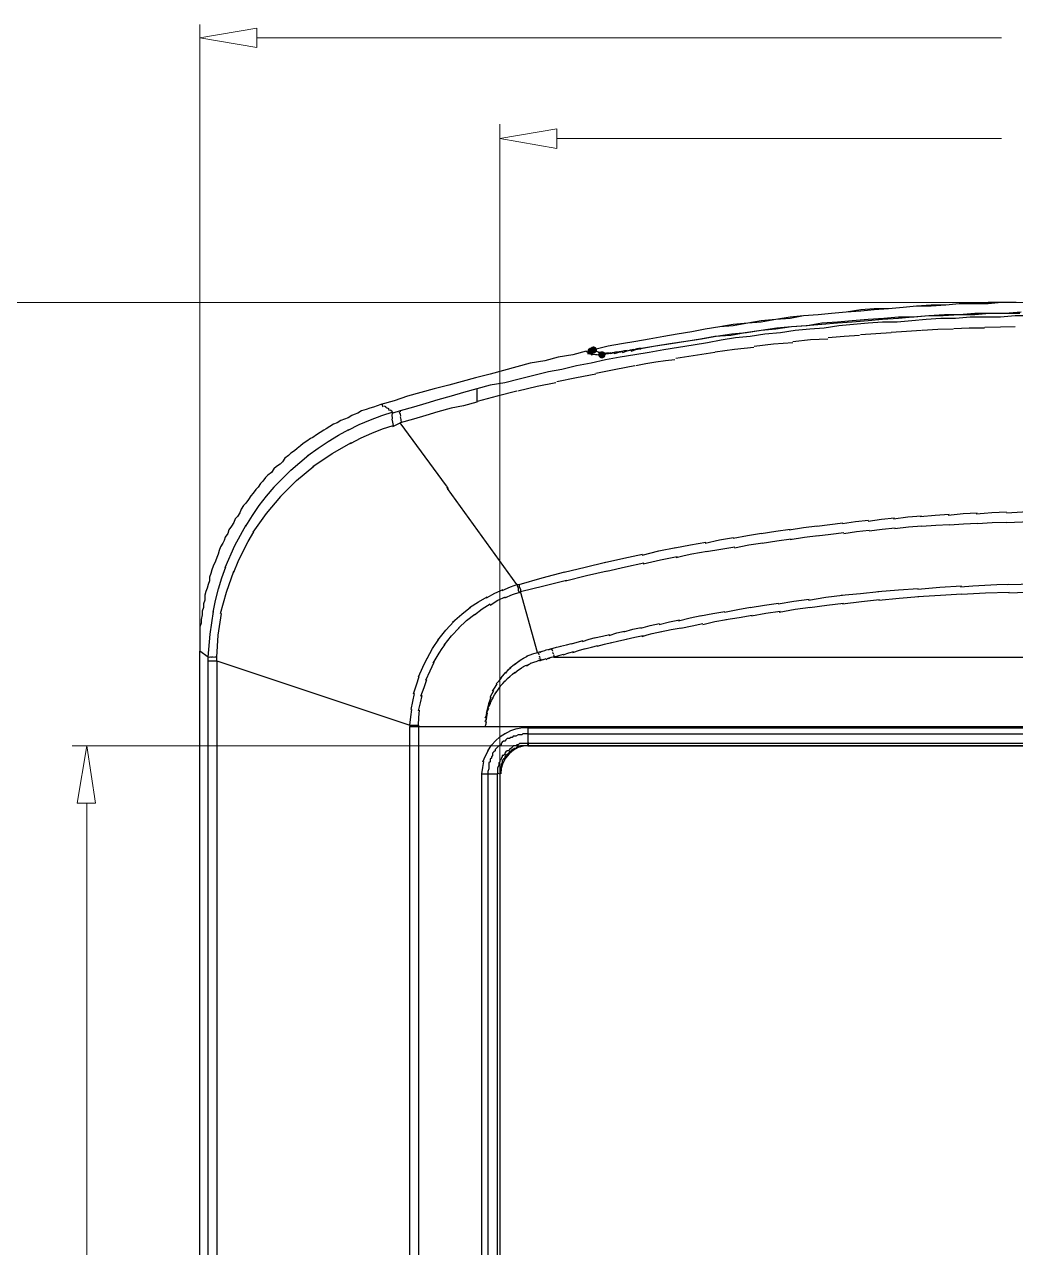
# Model space of a CAD drawing. Header units: millimetres. Extents: x 9 to 367, y 9 to 251.
# Drawn here: x 46.38 to 80.92, y 201.72 to 244.35 of the extents above; entities that cross this region are included whole.
import ezdxf

# ---------------------------------------------------------------- set-up
doc = ezdxf.new("R2010")
doc.units = ezdxf.units.MM
doc.layers.add('图层 1', color=7, linetype='Continuous')

msp = doc.modelspace()

# ---------------------------------------------------------------- hatches: boundary and pattern name
at = {"layer": '图层 1'}
h = msp.add_hatch(color=7, dxfattribs=at)
edge = h.paths.add_edge_path()
edge.add_arc((66.124631, 232.960298), 0.12506, 0, 360)
h = msp.add_hatch(color=7, dxfattribs=at)
edge = h.paths.add_edge_path()
edge.add_arc((66.124631, 232.960298), 0.12506, 0, 360)
h = msp.add_hatch(color=7, dxfattribs=at)
edge = h.paths.add_edge_path()
edge.add_arc((66.209404, 233.002667), 0.12506, 0, 360)
h = msp.add_hatch(color=7, dxfattribs=at)
edge = h.paths.add_edge_path()
edge.add_arc((66.505667, 232.833333), 0.12506, 0, 360)

# ---------------------------------------------------------------- linework, layer by layer
at = {"layer": '图层 1', "color": 3, "lineweight": 5}
for points in [[(52.493263, 222.546263), (52.493263, 244.347929)], [(52.493263, 243.882263), (54.482929, 244.220929)], [(54.482965, 243.543631), (52.493298, 243.882298)], [(54.482965, 243.543631), (54.482965, 244.220965)], [(54.482965, 243.882263), (80.433298, 243.882263)], [(62.949631, 218.186), (62.949631, 240.876667)], [(62.949631, 240.368631), (64.939298, 240.707298)], [(64.939369, 240.029965), (64.939369, 240.707298)], [(64.939369, 240.029965), (62.949702, 240.368631)], [(64.939369, 240.368631), (80.433369, 240.368631)], [(82.423035, 234.653737), (44.534702, 234.653737)], [(63.965596, 219.201965), (48.048263, 219.201965)], [(48.217737, 217.212227), (48.556404, 219.201894)], [(48.556369, 219.201965), (48.852702, 217.212298)], [(48.217737, 217.212227), (48.852737, 217.212227)], [(48.556369, 217.212227), (48.556369, 171.746227)]]:
    msp.add_lwpolyline(points, dxfattribs=at)
at = {"layer": '图层 1', "color": 7, "lineweight": 25}
for points in [[(80.941369, 234.653667), (80.433369, 234.653667), (79.967702, 234.611333), (79.459702, 234.611333), (78.951702, 234.611333), (78.486035, 234.569), (77.978035, 234.526667), (77.470035, 234.526667), (77.004369, 234.484333), (76.496369, 234.442), (75.988369, 234.399667), (75.522702, 234.357333), (75.014702, 234.315), (74.506702, 234.272667), (74.041035, 234.230333), (73.533035, 234.188), (73.067369, 234.103333), (72.559369, 234.061), (72.051369, 233.976333), (71.585702, 233.934), (71.077702, 233.849333), (70.612035, 233.807), (70.104035, 233.722333), (69.638369, 233.637667), (69.130369, 233.553), (68.664702, 233.468333), (68.156702, 233.383667), (67.691035, 233.299), (67.183035, 233.214333), (66.717369, 233.129667), (66.209369, 233.002667)], [(80.941369, 234.653667), (80.433369, 234.653667), (79.967702, 234.653667), (79.459702, 234.611333), (78.951702, 234.611333), (78.486035, 234.569), (77.978035, 234.569), (77.470035, 234.526667), (77.004369, 234.484333), (76.496369, 234.442), (75.988369, 234.442), (75.522702, 234.399667), (75.014702, 234.315), (74.506702, 234.272667), (74.041035, 234.230333), (73.533035, 234.188), (73.067369, 234.145667), (72.559369, 234.061), (72.051369, 234.018667), (71.585702, 233.934), (71.077702, 233.891667), (70.612035, 233.807), (70.104035, 233.722333), (69.638369, 233.637667), (69.130369, 233.553), (68.664702, 233.468333), (68.156702, 233.383667), (67.691035, 233.299), (67.183035, 233.214333), (66.717369, 233.129667), (66.209369, 233.002667)], [(81.407, 234.187929), (80.899, 234.187929), (80.391, 234.145596), (79.840667, 234.145596), (79.332667, 234.145596), (78.824667, 234.103263), (78.316667, 234.103263), (77.808667, 234.060929), (77.300667, 234.018596), (76.792667, 233.976263), (76.284667, 233.976263), (75.776667, 233.933929), (75.268667, 233.891596), (74.760667, 233.849263), (74.252667, 233.764596), (73.744667, 233.722263), (73.236667, 233.679929), (72.728667, 233.595263), (72.178333, 233.552929), (71.670333, 233.468263), (71.162333, 233.425929), (70.654333, 233.341263), (70.188667, 233.256596), (69.680667, 233.171929), (69.172667, 233.087263), (68.664667, 233.002596), (68.156667, 232.917929), (67.648667, 232.833263), (67.140667, 232.748596), (66.632667, 232.663929), (66.124667, 232.536929), (65.616667, 232.452263), (65.108667, 232.325263), (64.643, 232.240596), (64.135, 232.113596), (63.627, 231.986596), (63.119, 231.859596), (62.611, 231.774929), (62.145333, 231.647929)], [(81.068333, 234.272702), (80.560333, 234.272702), (80.01, 234.272702), (79.502, 234.230369), (78.951667, 234.230369), (78.401333, 234.188035), (77.893333, 234.188035), (77.343, 234.145702), (76.835, 234.103369), (76.284667, 234.061035), (75.776667, 234.018702), (75.226333, 233.976369), (74.718333, 233.934035), (74.168, 233.891702), (73.617667, 233.849369), (73.109667, 233.807035), (72.559333, 233.722369), (72.051333, 233.680035), (71.501, 233.595369), (70.993, 233.510702), (70.442667, 233.468369), (69.934667, 233.383702), (69.426667, 233.299035), (68.876333, 233.214369), (68.368333, 233.129702), (67.818, 233.045035)], [(81.110631, 234.315035), (80.560298, 234.272702), (80.009965, 234.272702), (79.501965, 234.272702), (78.951631, 234.230369), (78.443631, 234.230369), (77.893298, 234.188035), (77.385298, 234.145702), (76.834965, 234.145702), (76.326965, 234.103369), (75.776631, 234.061035), (75.226298, 234.018702), (74.718298, 233.976369), (74.167965, 233.934035), (73.659965, 233.849369), (73.109631, 233.807035), (72.601631, 233.764702), (72.051298, 233.680035), (71.543298, 233.595369), (71.035298, 233.553035), (70.484965, 233.468369), (69.976965, 233.383702), (69.426631, 233.299035), (68.918631, 233.214369), (68.368298, 233.129702), (67.860298, 233.045035)], [(77.639369, 233.679965), (77.121006, 233.651213), (76.582799, 233.613995)], [(78.740071, 233.722333), (78.211213, 233.714396), (77.666215, 233.68635)], [(79.840596, 233.764702), (79.305829, 233.76479), (78.761802, 233.744241)], [(80.898929, 233.806929), (80.390003, 233.801946), (79.853296, 233.787174)], [(73.151965, 233.256737), (72.482966, 233.20188), (71.812115, 233.118448)], [(74.379596, 233.383702), (73.772642, 233.352613), (73.155104, 233.287394)], [(75.480333, 233.510631), (74.950461, 233.475265), (74.394131, 233.422437)], [(76.581035, 233.595404), (76.049179, 233.570621), (75.515999, 233.528376)], [(65.955333, 232.960298), (65.489667, 232.833298), (64.981667, 232.748631), (64.516, 232.621631), (64.008, 232.536965), (63.542333, 232.409965), (63.076667, 232.282965), (62.611, 232.155965), (62.103, 232.028965), (61.637333, 231.901965), (61.171667, 231.774965), (60.663667, 231.647965), (60.198, 231.520965), (59.732333, 231.393965), (59.266667, 231.224631), (58.801, 231.097631)], [(65.955333, 232.960298), (66.028006, 232.916906)], [(65.997702, 232.875702), (66.082325, 232.885095), (66.146574, 232.873585)], [(66.082263, 232.917894), (66.082263, 232.875561)], [(66.082263, 232.917894), (66.082263, 232.875561)], [(66.124631, 232.960298), (66.124631, 232.917965), (66.082298, 232.917965)], [(66.124631, 232.960298), (66.082298, 232.917965)], [(66.209404, 233.002667), (66.167071, 233.002667), (66.124737, 232.960333), (66.082404, 232.960333), (66.082404, 232.918), (66.082404, 232.875667)], [(66.124631, 232.833333), (66.235139, 232.85106), (66.330301, 232.843917)], [(66.209404, 233.002667), (66.197409, 233.016381), (66.16319, 232.997022)], [(66.209404, 233.002667), (66.198203, 233.013338), (66.164248, 232.993847)], [(66.209404, 233.002667), (66.261439, 232.995126), (66.297598, 232.974092)], [(66.293965, 232.960298), (66.41532, 232.931018)], [(66.293965, 232.833333), (66.367916, 232.840874), (66.414615, 232.843917)], [(66.378737, 232.917894), (66.501327, 232.911676), (66.597459, 232.900961)], [(66.378737, 232.833333), (66.479323, 232.847753), (66.552657, 232.855558)], [(66.590263, 232.875702), (66.554412, 232.883551), (66.517238, 232.863355)], [(66.548035, 232.833333), (66.645534, 232.863893), (66.739594, 232.878842)], [(66.590263, 232.875702), (66.631758, 232.896604), (66.651293, 232.900044)], [(66.590263, 232.875702), (66.607681, 232.896825), (66.619543, 232.899691)], [(66.632631, 232.875702), (66.670687, 232.897971), (66.69472, 232.902513)], [(66.675, 232.875702), (66.721567, 232.90119), (66.753317, 232.907099)], [(66.717369, 232.875702), (66.786778, 232.907099), (66.829199, 232.915213)], [(66.717369, 232.875702), (66.851953, 232.894355), (66.969605, 232.911685)], [(66.801965, 232.875702), (66.874725, 232.916139), (66.926848, 232.927207)], [(66.886702, 232.917894), (66.983231, 232.934254), (67.049332, 232.944)], [(66.929071, 232.875702), (67.0192, 232.90668), (67.097919, 232.927737), (67.169031, 232.942179), (67.23634, 232.953313)], [(67.013667, 232.917894), (67.121176, 232.951717), (67.201697, 232.966225)], [(67.182965, 232.960298), (67.292635, 232.980054), (67.388281, 232.995576)], [(67.225369, 232.917894), (67.382884, 232.973148), (67.531932, 233.002208)], [(67.352298, 232.960298), (67.496981, 233.009422), (67.614412, 233.032618)], [(67.521631, 232.960298), (67.689157, 233.02393), (67.849009, 233.056606)], [(67.606369, 233.002667), (67.729356, 233.048528), (67.846257, 233.072164)], [(67.818071, 233.045035), (67.860404, 233.045035)], [(67.860298, 233.045035), (67.872028, 233.066422)], [(70.442737, 232.917894), (69.084543, 232.704111)], [(71.797333, 233.087227), (71.129437, 233.019935), (70.451486, 232.923539)], [(67.648596, 232.452298), (66.985683, 232.31983), (66.296046, 232.179954)], [(69.045737, 232.664), (68.717996, 232.626931), (68.379605, 232.576996), (68.034202, 232.518), (67.685426, 232.453744)], [(66.293965, 232.156035), (65.613765, 232.033136), (64.933301, 231.88616)], [(62.145404, 231.648035), (61.679737, 231.521035), (61.256404, 231.394035), (60.790737, 231.267035), (60.367404, 231.140035), (59.944071, 231.013035), (59.478404, 230.886035)], [(62.145404, 231.648035), (62.145404, 231.182369)], [(63.542369, 231.563298), (62.860229, 231.391407), (62.155599, 231.209462)], [(64.897, 231.859561), (64.24855, 231.72696), (63.574436, 231.568166)], [(58.801071, 231.097702), (58.674071, 231.055369), (58.547071, 231.013035), (58.420071, 230.970702), (58.293071, 230.928369), (58.123737, 230.886035), (57.996737, 230.801369), (57.869737, 230.759035), (57.785071, 230.716702), (57.658071, 230.632035), (57.531071, 230.589702), (57.404071, 230.547369), (57.277071, 230.462702), (57.150071, 230.420369), (57.023071, 230.335702), (56.896071, 230.251035), (56.811404, 230.208702), (56.684404, 230.124035), (56.557404, 230.039369), (56.430404, 229.954702), (56.345737, 229.912369), (56.218737, 229.827702), (56.091737, 229.743035), (56.007071, 229.658369), (55.880071, 229.573702), (55.795404, 229.489035), (55.668404, 229.404369), (55.583737, 229.319702), (55.456737, 229.235035), (55.372071, 229.108035), (55.287404, 229.023369), (55.160404, 228.938702), (55.075737, 228.854035), (54.991071, 228.727035), (54.864071, 228.642369), (54.779404, 228.557702), (54.694737, 228.430702), (54.610071, 228.346035), (54.525404, 228.219035), (54.440737, 228.134369), (54.356071, 228.007369), (54.271404, 227.922702), (54.186737, 227.795702), (54.102071, 227.668702), (54.017404, 227.584035), (53.932737, 227.457035), (53.890404, 227.330035), (53.805737, 227.203035), (53.721071, 227.118369), (53.678737, 226.991369), (53.594071, 226.864369), (53.509404, 226.737369), (53.467071, 226.610369), (53.382404, 226.483369), (53.340071, 226.356369), (53.297737, 226.271702), (53.213071, 226.144702), (53.170737, 226.017702), (53.128404, 225.890702), (53.086071, 225.763702), (53.043737, 225.636702), (52.959071, 225.467369), (52.916737, 225.340369), (52.874404, 225.213369), (52.832071, 225.086369), (52.832071, 224.959369), (52.789737, 224.832369), (52.747404, 224.705369), (52.705071, 224.578369), (52.662737, 224.451369), (52.662737, 224.282035), (52.620404, 224.155035), (52.620404, 224.028035), (52.578071, 223.901035), (52.578071, 223.774035), (52.535737, 223.604702), (52.535737, 223.477702), (52.493404, 223.350702), (52.493404, 223.223702), (52.493404, 223.054369), (52.493404, 222.927369), (52.493404, 222.800369), (52.493404, 222.673369), (52.493404, 222.504035)], [(58.885631, 231.012929), (58.863539, 231.074445), (58.812606, 231.114529)], [(62.145404, 231.182263), (61.679737, 231.055263), (61.256404, 230.970596), (60.790737, 230.843596), (60.367404, 230.716596), (59.944071, 230.589596), (59.478404, 230.462596)], [(57.657965, 230.208702), (58.049113, 230.400095), (58.440029, 230.5688), (58.832467, 230.716206), (59.228179, 230.843702)], [(59.012596, 230.970561), (58.974849, 231.007117), (58.924402, 231.041822)], [(59.097333, 230.886), (59.07577, 230.937638), (59.0296, 230.973136)], [(59.224298, 230.801227), (59.178657, 230.870328), (59.130106, 230.907414)], [(59.181929, 230.759035), (59.195688, 230.605577)], [(59.224298, 230.801227), (59.212199, 230.811508), (59.199245, 230.788676), (59.196076, 230.767008)], [(59.478369, 230.886), (59.224369, 230.801333)], [(59.436, 230.843631), (59.471498, 230.768887), (59.481861, 230.693348)], [(59.478369, 230.886), (59.47946, 230.871762), (59.478016, 230.851075)], [(59.478369, 230.674298), (59.495522, 230.577946), (59.515057, 230.466512)], [(56.261, 229.319667), (56.612637, 229.578821), (56.965894, 229.815187), (57.323186, 230.030718), (57.686928, 230.227364)], [(57.742737, 229.742894), (58.116164, 229.935582), (58.486216, 230.103036), (58.855476, 230.248463), (59.226521, 230.375072)], [(59.181929, 230.589702), (59.206668, 230.488675), (59.226379, 230.375213)], [(59.224298, 230.335631), (59.478298, 230.462631)], [(61.087071, 228.261333), (59.478404, 230.462667)], [(56.430333, 228.938667), (57.101625, 229.390972), (57.780061, 229.777925)], [(55.075702, 228.218965), (55.662592, 228.811587), (56.294196, 229.345737)], [(55.287404, 227.880333), (55.867503, 228.447468), (56.469562, 228.94925)], [(54.101965, 226.864369), (54.327577, 227.233799), (54.566485, 227.581169), (54.819019, 227.909688), (55.085509, 228.222563)], [(61.087071, 228.261333), (61.102064, 228.255204), (61.112823, 228.238756)], [(61.087071, 228.218965), (61.121422, 228.2187), (61.137518, 228.204148)], [(61.129263, 228.176596), (61.14086, 228.193882)], [(61.129263, 228.176596), (61.152282, 228.184534), (61.163129, 228.184004)], [(63.542369, 224.832263), (61.129369, 228.176596)], [(54.356035, 226.652667), (54.819232, 227.300984), (55.32053, 227.899031)], [(76.665596, 227.118263), (77.163101, 227.183483), (77.637852, 227.220921)], [(77.597, 227.203), (78.11598, 227.249037), (78.604533, 227.278142)], [(78.570737, 227.245404), (79.089541, 227.298232), (79.583209, 227.323015)], [(79.544333, 227.287596), (79.822355, 227.317378), (80.089463, 227.336412), (80.349295, 227.347971), (80.605489, 227.355329)], [(80.602667, 227.329965), (81.158821, 227.363831), (81.712858, 227.374415)], [(53.382263, 225.425), (53.71824, 226.188147), (54.110043, 226.905256)], [(73.025, 226.737227), (73.525724, 226.814133), (74.000783, 226.875164)], [(73.998596, 226.864369), (74.903471, 226.979374)], [(74.887596, 226.948929), (75.345678, 227.022616), (75.792118, 227.070638)], [(75.776596, 227.033702), (76.241822, 227.107741), (76.695935, 227.150824)], [(75.818965, 226.695035), (76.270035, 226.761225), (76.720312, 226.80228)], [(76.707965, 226.779596), (77.187478, 226.834762), (77.657995, 226.869554)], [(77.639369, 226.864369), (78.136609, 226.898412), (78.620091, 226.925046)], [(78.612929, 226.906737), (79.106466, 226.946072), (79.59471, 226.968473)], [(79.586702, 226.948929), (80.10286, 226.983325), (80.612932, 226.999729)], [(80.602667, 226.991298), (81.163054, 227.010039), (81.716033, 227.018462)], [(53.678737, 225.255667), (53.83117, 225.629787), (53.998883, 225.987504), (54.181677, 226.331198), (54.379354, 226.66325)], [(70.104071, 226.271631), (70.602501, 226.383374), (71.086909, 226.466012)], [(71.077667, 226.440965), (71.577024, 226.53961), (72.070031, 226.616295)], [(72.051404, 226.610298), (72.562314, 226.686454), (73.059996, 226.754937)], [(72.093631, 226.271631), (72.602028, 226.352594), (73.09799, 226.419798)], [(73.067369, 226.398596), (73.562801, 226.476604), (74.035744, 226.535827)], [(73.998596, 226.525702), (74.480843, 226.586247), (74.935574, 226.636474)], [(74.929965, 226.610298), (75.377155, 226.678825), (75.820376, 226.724598)], [(67.902667, 225.848404), (68.493305, 225.99926), (69.076006, 226.116515)], [(69.045737, 226.102298), (69.595585, 226.211527), (70.123473, 226.306204)], [(69.087929, 225.763667), (69.370901, 225.833616), (69.64329, 225.89146), (69.908667, 225.940971), (70.170604, 225.985917)], [(70.146263, 225.975369), (70.647428, 226.063784), (71.130866, 226.140821)], [(71.120035, 226.102298), (71.619348, 226.210072), (72.110988, 226.286095)], [(65.193263, 225.255667), (65.915619, 225.437391), (66.628716, 225.605622)], [(66.590263, 225.594333), (67.266053, 225.747792), (67.914591, 225.886433)], [(66.675, 225.298035), (67.325214, 225.446158), (67.968283, 225.580257)], [(67.945035, 225.551965), (68.543831, 225.690474), (69.126488, 225.80279)], [(52.959035, 223.858702), (53.044518, 224.27229), (53.145743, 224.672648), (53.26324, 225.062027), (53.397538, 225.442674)], [(53.212929, 223.816298), (53.427639, 224.56454), (53.681771, 225.28844)], [(63.626965, 224.832263), (64.421508, 225.059937), (65.208115, 225.264063)], [(65.235631, 224.959228), (65.972584, 225.144745), (66.686254, 225.30883)], [(63.034404, 224.620561), (63.313936, 224.748222), (63.579446, 224.836461)], [(63.542369, 224.832263), (63.627035, 224.832263)], [(63.542369, 224.832263), (63.584702, 224.705263), (63.584702, 224.620596), (63.627035, 224.535929)], [(63.626965, 224.832263), (63.626965, 224.747596), (63.669298, 224.662929), (63.669298, 224.578263)], [(63.669333, 224.578369), (64.480722, 224.783332), (65.268828, 224.978771)], [(76.115263, 224.578369), (76.835194, 224.637503), (77.529196, 224.689494)], [(77.512404, 224.662929), (78.27996, 224.734984), (79.035346, 224.778993)], [(78.993965, 224.747702), (79.429259, 224.784711), (79.852979, 224.810408), (80.269025, 224.827771), (80.681301, 224.839777)], [(80.645035, 224.832263), (81.576633, 224.855678), (82.481244, 224.861896)], [(61.891298, 224.028), (62.204344, 224.224938), (62.504426, 224.398064)], [(62.484035, 224.366667), (62.775342, 224.531546), (63.05871, 224.657003)], [(62.611, 224.112596), (62.874172, 224.278313), (63.141578, 224.399052)], [(63.118965, 224.366667), (63.386458, 224.484759), (63.641781, 224.564222)], [(63.626965, 224.536), (63.669298, 224.578333)], [(64.262071, 222.461702), (63.669404, 224.578369)], [(72.643965, 224.154965), (73.192799, 224.246952), (73.727345, 224.318301)], [(73.702298, 224.281929), (74.303387, 224.383838), (74.88622, 224.453732)], [(74.845404, 224.451227), (75.512948, 224.518784), (76.150329, 224.578933)], [(74.887596, 224.154965), (75.547202, 224.237338), (76.180879, 224.299604)], [(76.157631, 224.281929), (76.86376, 224.35588), (77.55322, 224.409988)], [(77.512404, 224.409035), (78.297246, 224.458689), (79.051926, 224.499346)], [(79.036333, 224.493631), (79.868757, 224.533804), (80.689803, 224.559954)], [(80.687404, 224.536), (81.585091, 224.573924), (82.480926, 224.582214)], [(52.789702, 222.292369), (52.855627, 223.098069), (52.966796, 223.890805)], [(53.086, 222.292369), (53.136844, 223.066848), (53.250394, 223.822013)], [(61.298596, 223.520035), (61.617904, 223.794188), (61.924777, 224.03368)], [(62.060631, 223.773929), (62.336415, 223.980349), (62.615904, 224.149991)], [(69.934737, 223.731737), (70.372711, 223.815213), (70.789518, 223.887312)], [(70.781369, 223.858702), (71.236937, 223.957832), (71.686949, 224.032621)], [(71.670404, 224.028), (72.173024, 224.105876), (72.663473, 224.176872)], [(71.712596, 223.731737), (72.22161, 223.824738), (72.71131, 223.897896)], [(72.686333, 223.858702), (73.236843, 223.965638), (73.769361, 224.038971)], [(73.744667, 224.028), (74.342801, 224.107684), (74.922944, 224.174403)], [(60.790596, 222.884929), (61.062808, 223.235017), (61.340577, 223.536157)], [(61.510298, 223.308333), (61.788463, 223.568198), (62.07192, 223.797636)], [(67.860298, 223.308333), (68.188337, 223.396087), (68.507645, 223.464261)], [(68.495404, 223.435298), (68.854091, 223.530195), (69.203782, 223.601809)], [(69.172702, 223.562227), (69.579499, 223.66859), (69.963277, 223.743203)], [(69.257263, 223.308333), (69.644525, 223.392912), (70.023849, 223.464261)], [(70.019333, 223.435298), (70.4342, 223.534076), (70.845892, 223.608512)], [(70.823596, 223.604596), (71.289571, 223.682075), (71.739407, 223.753468)], [(61.002298, 222.715596), (61.266573, 223.038388), (61.526879, 223.322021)], [(65.828369, 222.842561), (66.063186, 222.920348), (66.28451, 222.975911)], [(66.251596, 222.969667), (66.520589, 223.031535), (66.765241, 223.087847)], [(66.759737, 223.054263), (67.028113, 223.143736), (67.292784, 223.207016)], [(67.267737, 223.181369), (67.579152, 223.26705), (67.872046, 223.332357)], [(67.352298, 222.927298), (67.652732, 222.99168), (67.942848, 223.053945)], [(67.902667, 223.012071), (68.083939, 223.069799), (68.254033, 223.11539), (68.416719, 223.152713), (68.575767, 223.185637)], [(68.537596, 223.181369), (68.91692, 223.254614), (69.268199, 223.322832)], [(60.409737, 222.25), (60.602266, 222.597751), (60.81649, 222.921689)], [(60.621263, 222.080667), (60.729626, 222.264486), (60.832797, 222.433621), (60.934447, 222.591643), (61.038246, 222.742125)], [(64.431369, 222.503894), (64.51383, 222.531984), (64.56613, 222.54658)], [(64.558333, 222.546263), (64.662403, 222.572016)], [(64.643071, 222.546263), (64.708775, 222.581496), (64.760193, 222.597416)], [(64.727667, 222.588667), (64.919269, 222.638629), (65.086794, 222.681447)], [(64.727667, 222.588667), (64.768898, 222.547215), (64.786581, 222.499414)], [(65.066298, 222.673404), (65.264868, 222.726321), (65.448356, 222.772887)], [(65.447333, 222.757965), (65.64727, 222.820362), (65.846678, 222.870854)], [(65.489702, 222.461702), (65.724079, 222.539886), (65.927499, 222.592935)], [(65.912929, 222.588667), (66.143426, 222.645199), (66.363074, 222.698028)], [(66.336333, 222.673404), (66.598844, 222.751147), (66.841511, 222.809576)], [(66.801965, 222.800369), (67.098871, 222.868499), (67.366409, 222.928427)], [(52.493263, 117.051596), (52.493263, 222.503929)], [(52.789702, 222.292369), (52.493369, 222.504035)], [(52.789702, 222.292369), (52.839708, 222.303305), (52.863785, 222.304716)], [(52.789702, 222.165263), (52.789702, 222.292263)], [(52.789702, 222.165263), (53.086035, 222.165263)], [(52.789702, 117.390263), (52.789702, 222.165263)], [(52.831929, 222.292369), (52.905836, 222.304275), (52.955402, 222.307185)], [(52.916667, 222.292369), (53.020119, 222.306832), (53.094467, 222.309655)], [(53.086, 222.165263), (53.086, 222.292263)], [(53.086, 222.165263), (59.817, 219.921596)], [(53.086, 222.165263), (53.086, 117.390263)], [(60.113298, 221.615071), (60.263273, 221.944521), (60.41457, 222.261007)], [(60.367369, 221.487929), (60.516594, 221.820158), (60.660527, 222.121166)], [(63.457631, 222.038298), (63.55932, 222.123803), (63.64037, 222.180467)], [(63.626965, 222.165263), (63.709294, 222.222457), (63.782893, 222.266157)], [(63.754071, 222.25), (63.845705, 222.299609), (63.916701, 222.334667)], [(63.881035, 222.334561), (63.974962, 222.36318), (64.04296, 222.389947)], [(64.007965, 222.376965), (64.099114, 222.411713), (64.164598, 222.43482)], [(64.007965, 222.080667), (64.095145, 222.109374), (64.15719, 222.131467)], [(64.134929, 222.419333), (64.220566, 222.452009), (64.284507, 222.471192)], [(64.134929, 222.123035), (64.209101, 222.14892), (64.266868, 222.167132)], [(64.262071, 222.461702), (64.328437, 222.482736), (64.378134, 222.496627)], [(64.262071, 222.461702), (64.295011, 222.421706), (64.311812, 222.374566)], [(64.262071, 222.165263), (64.372843, 222.197013)], [(64.304263, 222.334561), (64.325474, 222.323096), (64.341657, 222.281997)], [(64.304263, 222.25), (64.352285, 222.235316), (64.373054, 222.197083)], [(64.346631, 222.461702), (64.420979, 222.504785), (64.471515, 222.521674)], [(64.346631, 222.165263), (64.416349, 222.204862), (64.466223, 222.220649)], [(64.431369, 222.207631), (64.508495, 222.231003), (64.559427, 222.24432)], [(64.558333, 222.207631), (64.606355, 222.251905), (64.653583, 222.268662)], [(64.643071, 222.25), (64.700309, 222.278575), (64.749609, 222.293392)], [(64.727667, 222.292369), (64.795091, 222.306039), (64.845847, 222.31918)], [(64.770035, 222.461702), (64.798787, 222.44737), (64.815896, 222.405257)], [(64.812404, 222.292369), (65.004535, 222.35825), (65.171532, 222.403494)], [(64.812404, 222.376965), (64.830131, 222.35862), (64.846271, 222.319109)], [(64.812404, 222.292369), (100.033737, 222.292369)], [(65.151071, 222.376965), (65.348582, 222.446197), (65.531012, 222.494792)], [(62.992035, 221.572702), (63.161721, 221.772021)], [(63.161333, 221.742035), (63.242208, 221.853293), (63.326786, 221.937827)], [(63.288298, 221.911333), (63.401099, 222.003761), (63.48797, 222.072906)], [(63.288298, 221.615071), (63.385753, 221.702118), (63.474212, 221.770646)], [(63.457631, 221.742035), (63.55147, 221.82313), (63.634726, 221.879619)], [(63.626965, 221.868965), (63.707133, 221.922455), (63.78254, 221.965626)], [(63.754071, 221.953737), (63.846101, 221.999201), (63.917759, 222.033818)], [(63.881035, 221.995929), (63.97483, 222.05674), (64.041902, 222.087652)], [(59.943965, 221.022333), (60.043272, 221.325414), (60.140462, 221.620292)], [(60.198035, 220.937596), (60.306911, 221.238648), (60.401235, 221.518268)], [(62.695737, 221.106929), (62.788826, 221.246144), (62.857309, 221.361282)], [(62.822702, 221.361), (62.922626, 221.471287), (63.001913, 221.577606)], [(62.822702, 221.064702), (62.895374, 221.184073), (62.970163, 221.285188)], [(62.949631, 221.276227), (63.046733, 221.37893), (63.132723, 221.471314)], [(63.118965, 221.445561), (63.214876, 221.551615), (63.304173, 221.63465)], [(59.859404, 220.472), (59.969823, 221.026567)], [(60.113298, 220.429596), (60.183677, 220.700662), (60.23924, 220.959821)], [(62.568631, 220.683702), (62.60532, 220.809467), (62.642009, 220.914066)], [(62.611, 220.895404), (62.68257, 221.023418), (62.735883, 221.135293)], [(62.611, 220.683702), (62.6618, 220.788609), (62.709425, 220.883727)], [(62.695737, 220.853), (62.763823, 220.981984), (62.826618, 221.084775)], [(59.817035, 219.921631), (59.850593, 220.212408), (59.877007, 220.476198)], [(60.113298, 219.921631), (60.129173, 220.194417), (60.151398, 220.442331)], [(62.484035, 220.345035), (62.510758, 220.438654), (62.528485, 220.524599)], [(62.484035, 220.345035), (62.53144, 220.433979), (62.558471, 220.516838)], [(62.526404, 220.514369), (62.574382, 220.71016)], [(62.526404, 220.514369), (62.583907, 220.605738), (62.621301, 220.693932)], [(62.441667, 220.175702), (62.484882, 220.273598), (62.499522, 220.35456)], [(62.441667, 220.048596), (62.474387, 220.124002), (62.483294, 220.197821)], [(62.441667, 220.048596), (62.478444, 220.123782), (62.49035, 220.197116)], [(62.441667, 219.879263), (62.471697, 219.9761), (62.476592, 220.050713)], [(62.441667, 219.879263), (62.472182, 219.9761), (62.478356, 220.050713)], [(62.484035, 220.175702), (62.501013, 220.272054), (62.516138, 220.351738)], [(59.817035, 219.921631), (60.113369, 219.921631)], [(59.817035, 219.921631), (59.817035, 219.879298)], [(59.817035, 119.676404), (59.817035, 219.879404)], [(59.817035, 219.879263), (105.029035, 219.879263)], [(60.113298, 219.921631), (60.113298, 219.879298)], [(60.113298, 219.879263), (60.113298, 119.676263)], [(63.923404, 219.625369), (63.881071, 219.625369), (63.838737, 219.625369), (63.754071, 219.625369), (63.711737, 219.583035), (63.669404, 219.583035), (63.627071, 219.583035), (63.584737, 219.583035), (63.500071, 219.540702), (63.457737, 219.540702), (63.415404, 219.540702), (63.373071, 219.498369), (63.330737, 219.498369), (63.288404, 219.456035), (63.203737, 219.456035), (63.161404, 219.413702), (63.119071, 219.371369), (63.076737, 219.371369), (63.034404, 219.329035), (62.992071, 219.286702), (62.992071, 219.244369), (62.949737, 219.202035), (62.907404, 219.202035), (62.865071, 219.159702), (62.822737, 219.117369), (62.780404, 219.075035), (62.780404, 219.032702), (62.738071, 218.990369), (62.695737, 218.948035), (62.695737, 218.863369), (62.653404, 218.821035), (62.653404, 218.778702), (62.611071, 218.736369), (62.611071, 218.694035), (62.611071, 218.651702), (62.568737, 218.609369), (62.568737, 218.524702), (62.568737, 218.482369), (62.568737, 218.440035), (62.568737, 218.397702), (62.526404, 218.313035), (62.526404, 218.270702), (62.526404, 218.228369)], [(62.780333, 219.371263), (62.960779, 219.528293), (63.141225, 219.647488)], [(63.118965, 219.625369), (63.330675, 219.736582), (63.536301, 219.803874)], [(63.5, 219.794667), (63.739801, 219.838808), (63.954731, 219.848289)], [(63.923404, 219.837071), (100.922737, 219.837071)], [(63.923404, 219.837071), (63.923404, 219.286737)], [(63.923404, 219.625369), (100.922737, 219.625369)], [(62.526404, 219.032631), (62.661341, 219.22785), (62.803687, 219.391054)], [(63.923404, 219.286702), (63.881071, 219.286702), (63.838737, 219.286702), (63.796404, 219.286702), (63.754071, 219.286702), (63.711737, 219.286702), (63.627071, 219.286702), (63.584737, 219.244369), (63.542404, 219.244369), (63.500071, 219.202035), (63.457737, 219.202035), (63.415404, 219.202035), (63.373071, 219.159702), (63.330737, 219.117369), (63.288404, 219.075035), (63.246071, 219.032702), (63.203737, 219.032702), (63.161404, 218.990369), (63.119071, 218.948035), (63.119071, 218.905702), (63.076737, 218.863369), (63.034404, 218.863369), (63.034404, 218.821035), (62.992071, 218.778702), (62.992071, 218.736369), (62.949737, 218.694035), (62.949737, 218.651702), (62.907404, 218.609369), (62.907404, 218.567035), (62.907404, 218.524702), (62.865071, 218.440035), (62.865071, 218.397702), (62.865071, 218.355369), (62.865071, 218.313035), (62.865071, 218.270702), (62.865071, 218.228369)], [(63.923404, 219.201965), (63.881071, 219.201965), (63.838737, 219.201965), (63.796404, 219.201965), (63.754071, 219.201965), (63.711737, 219.201965), (63.669404, 219.201965), (63.627071, 219.159631), (63.584737, 219.159631), (63.542404, 219.159631), (63.500071, 219.117298), (63.457737, 219.117298), (63.415404, 219.074965), (63.373071, 219.074965), (63.330737, 219.032631), (63.330737, 218.990298), (63.288404, 218.990298), (63.246071, 218.947965), (63.203737, 218.905631), (63.161404, 218.863298), (63.119071, 218.820965), (63.119071, 218.778631), (63.076737, 218.736298), (63.034404, 218.693965), (63.034404, 218.651631), (63.034404, 218.609298), (62.992071, 218.566965), (62.992071, 218.524631), (62.992071, 218.482298), (62.949737, 218.439965), (62.949737, 218.397631), (62.949737, 218.355298), (62.949737, 218.312965), (62.949737, 218.270631), (62.949737, 218.228298)], [(63.965596, 219.201965), (63.774771, 219.193278), (63.59099, 219.142257), (63.42024, 219.05274), (63.268507, 218.928562), (63.144192, 218.776757), (63.052651, 218.605241), (62.996102, 218.419173), (62.97676, 218.223712)], [(100.922702, 219.286702), (63.923369, 219.286702)], [(100.922702, 219.201965), (63.923369, 219.201965)], [(63.923404, 219.244333), (63.945056, 219.296941), (63.947393, 219.322297)], [(63.923404, 219.244333), (63.947172, 219.265676), (63.949509, 219.280669)], [(63.923404, 219.201965), (63.948098, 219.241652), (63.951626, 219.252765)], [(63.923404, 219.201965), (63.965737, 219.201965)], [(63.965596, 219.201965), (100.880263, 219.201965)], [(62.356929, 218.651596), (62.452224, 218.859647), (62.547782, 219.052352)], [(62.314702, 218.228369), (62.352758, 218.449781), (62.392666, 218.657699)], [(62.314702, 218.228369), (62.526369, 218.228369)], [(62.314702, 121.369667), (62.314702, 218.228333)], [(62.526404, 218.228369), (62.865071, 218.228369)], [(62.526404, 218.228369), (62.526404, 121.327369)], [(62.865071, 121.327298), (62.865071, 218.228298)], [(62.907263, 218.228369), (62.894739, 218.246537), (62.874807, 218.249888)], [(62.907263, 218.228369), (62.925916, 218.24442)], [(62.949631, 218.228369), (62.94994, 218.243538)], [(62.949631, 218.228369), (62.949631, 218.186035)], [(62.949631, 218.228369), (62.949631, 121.369702)], [(62.949631, 218.186), (62.949631, 121.369667)]]:
    msp.add_lwpolyline(points, dxfattribs=at)

doc.saveas('drawing.dxf')
